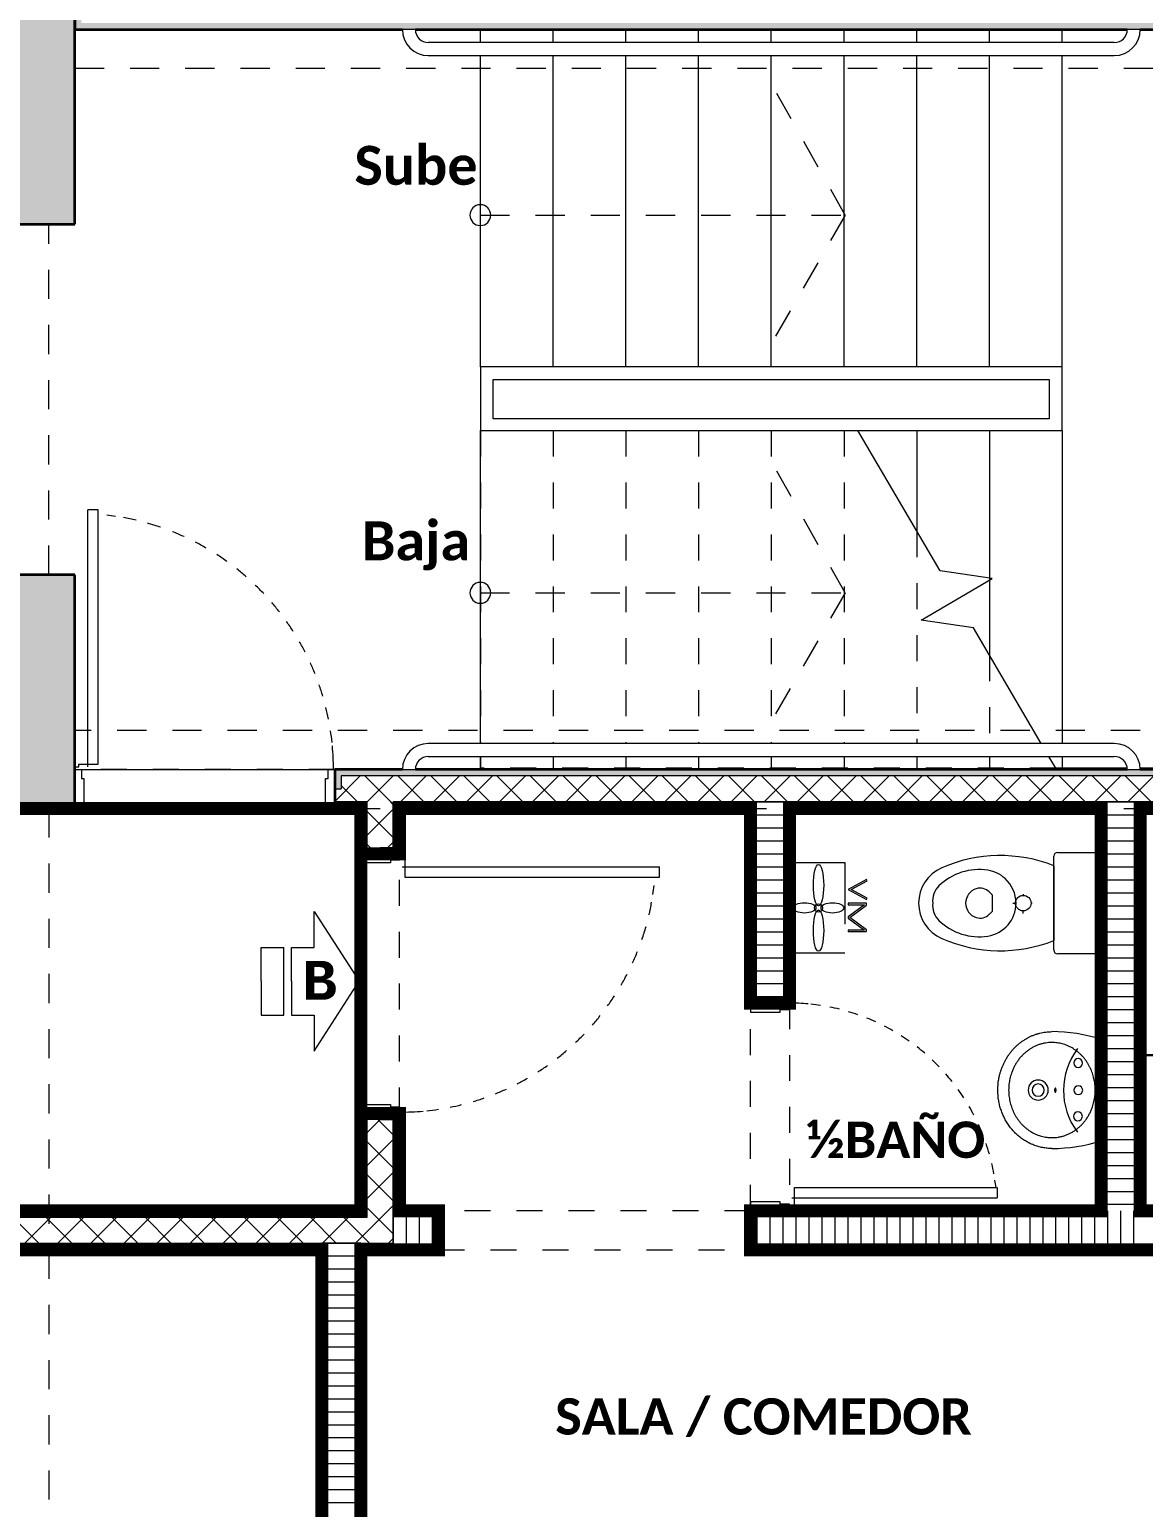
# Model space of a CAD drawing. Header units: metres. Extents: x -144 to 1000, y -717 to 29.
# Drawn here: x 649.78 to 654.07, y -563.11 to -557.41 of the extents above; entities that cross this region are included whole.
import ezdxf

# ---------------------------------------------------------------- set-up
doc = ezdxf.new("R2010")
doc.units = ezdxf.units.M
for name, pattern in [('Basculante', [0.11625, 0.075, -0.04125]), ('basculante modificado', [0.18, 0.1125, -0.0675]), ('Trazo', [0.45, 0.225, -0.225]), ('Trazo_2_', [0.47625, 0.238125, -0.238125])]:
    doc.linetypes.add(name, pattern=pattern)
doc.layers.get('0').update_dxf_attribs({"color": 1})
doc.layers.add('00-MEDICION', color=30, linetype='Continuous')
for name, color, linetype, lineweight in [('A-DETL', 1, 'Continuous', 9), ('A-DETL-GENF', 1, 'Continuous', 9), ('A-DETL-GENF-HDLN', 1, 'Trazo_2_', 9), ('A-DETL-MEDM', 1, 'Continuous', 30), ('A-DETL-THIN', 1, 'Continuous', 9), ('A-DOOR', 1, 'Continuous', 9), ('A-DOOR-FRAM', 1, 'Continuous', 9), ('A-DOOR-HDLN', 1, 'Trazo', 20), ('A-FLOR', 2, 'Continuous', 9), ('A-GENM', 1, 'Continuous', 9), ('A-WALL', 4, 'Continuous', 9), ('G-ANNO-TEXT', 2, 'Continuous', 9), ('P-SANR-FIXT', 1, 'Continuous', 9), ('S-COLS', 7, 'Continuous', 9), ('S-STRS', 1, 'Continuous', 9), ('S-STRS-MBND', 1, 'Basculante', 9)]:
    doc.layers.add(name, color=color, linetype=linetype, lineweight=lineweight)
doc.layers.add('A-WALL-PATT', color=7, linetype='Continuous', lineweight=35, true_color=0x9c9c9c)
doc.styles.add('Calibri_B', font='calibrib.ttf', dxfattribs={"height": 0.165})
doc.styles.add('Calibri_B_1', font='calibrib.ttf', dxfattribs={"height": 0.135})
doc.styles.add('Courier New_B', font='courbd.ttf', dxfattribs={"height": 0.1125})

# ---------------------------------------------------------------- blocks, each defined once
blk = doc.blocks.new('A')
at = {"layer": 'A-WALL-PATT', "true_color": 0x747474}
h = blk.add_hatch(color=8, dxfattribs=at)
h.paths.add_polyline_path([(652.4214, -496.6486), (653.926, -496.6482), (653.926, -496.6236), (648.9258, -496.6236), (648.9258, -496.5236), (648.9011, -496.5237), (648.9011, -496.6486), (652.1972, -496.6486)])
h.paths.add_polyline_path([(654.676, -496.6486), (654.701, -496.6486), (654.701, -496.5236), (654.676, -496.5236), (654.676, -496.6236), (654.026, -496.6236), (654.026, -496.6486), (654.2351, -496.6486)])
at = {"layer": 'A-WALL-PATT', "lineweight": 5, "true_color": 0x747474}
h = blk.add_hatch(color=8, dxfattribs=at)
h.paths.add_polyline_path([(654.676, -499.6235), (654.701, -499.6231), (654.701, -499.4985), (654.026, -499.4985), (654.026, -499.5235), (654.676, -499.5235)])
h.paths.add_polyline_path([(649.9258, -499.5735), (649.9258, -499.5235), (653.926, -499.5235), (653.926, -499.4985), (649.9008, -499.4985), (649.9008, -499.5735)])
at = {"layer": 'A-WALL-PATT', "true_color": 0x747474}
h = blk.add_hatch(color=8, dxfattribs=at)
h.paths.add_polyline_path([(653.351, -499.6485), (654.701, -499.6485), (654.701, -499.6235), (653.001, -499.6235), (653.001, -499.6485), (653.2161, -499.6485)])
h.paths.add_polyline_path([(652.6688, -499.6485), (652.851, -499.6485), (652.851, -499.6235), (651.651, -499.6235), (651.651, -499.6485), (652.5823, -499.6485)])
h.paths.add_polyline_path([(651.1782, -499.6485), (651.501, -499.6485), (651.501, -499.6235), (650.1258, -499.6235), (650.1258, -499.6485), (650.301, -499.6485)])
h.paths.add_polyline_path([(650.0008, -499.6485), (650.0258, -499.6485), (650.0258, -499.6235), (649.9008, -499.6235), (649.9008, -499.6485), (649.9258, -499.6485)])
h = blk.add_hatch(color=8, dxfattribs=at)
h.paths.add_polyline_path([(650.0009, -501.1985), (650.0258, -501.1985), (650.0258, -500.8235), (650.0008, -500.8235), (650.0008, -501.1985)])
h.paths.add_polyline_path([(650.0258, -499.8235), (650.0258, -499.6485), (650.0008, -499.6485), (650.0008, -499.8235)])
at = {"layer": 'A-WALL-PATT', "lineweight": 5, "true_color": 0x747474}
h = blk.add_hatch(color=8, dxfattribs=at)
h.paths.add_polyline_path([(650.1258, -501.1985), (650.1508, -501.1985), (650.1508, -500.8235), (650.0758, -500.8235), (650.0758, -500.8485), (650.1258, -500.8485), (650.1258, -501.186)])
h.paths.add_polyline_path([(650.1508, -499.8235), (650.1508, -499.6485), (650.1258, -499.6485), (650.1258, -499.7985), (650.0758, -499.7985), (650.0758, -499.8235), (650.1258, -499.8235)])
at = {"layer": 'A-WALL-PATT', "true_color": 0x747474}
h = blk.add_hatch(color=8, dxfattribs=at)
h.paths.add_polyline_path([(648.2011, -501.2235), (650.0258, -501.2235), (650.0258, -501.1985), (647.9506, -501.1985), (647.9506, -501.2235), (648.1212, -501.2235)])
h.paths.add_polyline_path([(646.8006, -501.2235), (646.9506, -501.2235), (646.9506, -501.1985), (646.8006, -501.1985)])
at = {"layer": 'A-WALL-PATT', "lineweight": 5, "true_color": 0x747474}
h = blk.add_hatch(color=8, dxfattribs=at)
h.paths.add_polyline_path([(650.0009, -501.3485), (650.1258, -501.3485), (650.1258, -501.3235), (650.0009, -501.3235)])
h.paths.add_polyline_path([(649.1402, -501.3485), (649.8509, -501.3485), (649.8509, -501.3235), (648.2259, -501.3235), (648.2259, -501.3485), (648.901, -501.3485)])
h.paths.add_polyline_path([(647.9756, -501.3485), (648.1259, -501.3485), (648.1259, -501.3235), (647.9756, -501.3235), (647.9756, -501.2735), (647.9506, -501.2735), (647.9506, -501.3485)])
h.paths.add_polyline_path([(646.8006, -501.3485), (646.9506, -501.3485), (646.9506, -501.2735), (646.9256, -501.2735), (646.9256, -501.3235), (646.8006, -501.3235)])
at = {"layer": 'S-COLS', "true_color": 0x5b5b5b}
h = blk.add_hatch(color=251, dxfattribs=at)
h.paths.add_polyline_path([(659.0008, -507.3486), (659.0008, -506.4486), (658.5008, -506.4486), (658.5008, -507.3486), (658.91, -507.3486)])
h.paths.add_polyline_path([(640.762, -507.3486), (641.201, -507.3486), (641.201, -506.4486), (640.701, -506.4486), (640.701, -507.3486), (640.7571, -507.3486)])
h.paths.add_polyline_path([(648.401, -507.3485), (648.901, -507.3485), (648.901, -506.4485), (648.401, -506.4485), (648.401, -507.2508)])
h.paths.add_polyline_path([(648.401, -499.6485), (648.901, -499.6485), (648.901, -498.7485), (648.401, -498.7485), (648.401, -499.4985)])
h.paths.add_polyline_path([(644.6008, -499.6485), (646.601, -499.6485), (646.6006, -499.1486), (644.9008, -499.1486), (644.9008, -496.9986), (646.6011, -496.9986), (646.6006, -496.4986), (644.6008, -496.4986), (644.6008, -499.5013)])
h.paths.add_polyline_path([(641.201, -499.6485), (641.201, -498.9486), (640.701, -498.9486), (640.701, -499.6485), (640.9884, -499.6485)])
h.paths.add_polyline_path([(655.2011, -499.6485), (655.2011, -496.4985), (654.7011, -496.4985), (654.7011, -499.6485), (655.112, -499.6485)])
h.paths.add_polyline_path([(659.0011, -499.6485), (659.0011, -498.9486), (658.6011, -498.9486), (658.6011, -499.6485)])
h.paths.add_polyline_path([(648.4011, -497.3986), (648.9011, -497.3986), (648.9011, -496.4986), (648.4011, -496.4986), (648.4011, -496.5279)])
h.paths.add_polyline_path([(641.2008, -497.1986), (641.2008, -496.4975), (640.7008, -496.4986), (640.7008, -497.1986), (640.9884, -497.1986)])
h.paths.add_polyline_path([(659.0011, -497.1986), (659.0011, -496.4975), (658.6011, -496.4975), (658.6011, -497.1986), (658.8767, -497.1986)])
h.paths.add_polyline_path([(658.501, -488.4986), (659.001, -488.4986), (659.001, -487.5986), (658.501, -487.5986), (658.501, -487.7238)])
h.paths.add_polyline_path([(648.476, -488.4986), (648.901, -488.4986), (648.901, -487.5986), (648.401, -487.5986), (648.401, -488.4986)])
h.paths.add_polyline_path([(641.801, -487.8986), (641.801, -487.3986), (640.901, -487.3986), (640.901, -487.8986), (641.6261, -487.8986)])
at = {"layer": 'A-DETL', "color": 7, "linetype": 'basculante modificado'}
for p, q in [((648.9008, -496.7975), (654.701, -496.7975)), ((651.8658, -497.3632), (651.5682, -496.8334)), ((650.4614, -497.3632), (651.8614, -497.3632)), ((651.8658, -497.3632), (651.567, -497.8834)), ((648.801, -498.7485), (648.801, -497.3986)), ((651.8658, -498.8182), (651.5682, -498.2884)), ((650.4614, -498.8182), (651.8614, -498.8182)), ((651.8658, -498.8182), (651.567, -499.3384)), ((654.701, -499.3485), (648.9008, -499.3485)), ((648.801, -499.6485), (648.801, -506.4485)), ((648.9008, -499.6485), (654.701, -499.6485))]:
    blk.add_line(p, q, dxfattribs=at)
at = {"layer": 'A-DETL-GENF', "linetype": 'Basculante'}
for p, q in [((648.9008, -499.4985), (648.9008, -499.6485)), ((649.9008, -499.4985), (648.9008, -499.4985)), ((649.9008, -499.6485), (649.9008, -499.4985)), ((648.9008, -499.6485), (649.9008, -499.6485)), ((650.1508, -499.8235), (650.0008, -499.8235)), ((650.0008, -499.8235), (650.0008, -500.8235)), ((650.1508, -500.8235), (650.1508, -499.8235)), ((651.501, -501.1985), (651.501, -500.3985)), ((651.501, -500.3985), (651.651, -500.3985)), ((651.651, -500.3985), (651.651, -501.1985)), ((650.0008, -500.8235), (650.1508, -500.8235)), ((651.501, -501.1985), (650.301, -501.1985)), ((651.651, -501.1985), (651.501, -501.1985)), ((650.301, -501.3485), (651.501, -501.3485))]:
    blk.add_line(p, q, dxfattribs=at)
at = {"layer": 'A-DETL-GENF'}
for p, q in [((651.9475, -499.923), (651.8768, -499.9615)), ((651.9502, -499.928), (651.9475, -499.923)), ((651.8768, -499.9615), (651.9475, -500)), ((651.8888, -499.9615), (651.9502, -499.928)), ((651.9502, -499.9949), (651.8888, -499.9615)), ((651.9475, -500.0139), (651.8768, -500.0139)), ((651.8768, -500.0139), (651.8768, -500.0196)), ((651.8768, -500.0196), (651.9397, -500.0196)), ((651.9397, -500.0196), (651.8768, -500.066)), ((651.8832, -500.0684), (651.9475, -500.021)), ((651.9475, -500), (651.9502, -499.9949)), ((651.9475, -500.021), (651.9475, -500.0139)), ((649.8219, -500.1842), (649.8219, -500.0453)), ((649.8219, -500.0453), (649.9955, -500.3144)), ((651.8768, -500.066), (651.8768, -500.0709)), ((651.8768, -500.0709), (651.9397, -500.1173)), ((651.9475, -500.1159), (651.8832, -500.0684)), ((651.9397, -500.1173), (651.8768, -500.1173)), ((651.8768, -500.1173), (651.8768, -500.123)), ((651.8768, -500.123), (651.9475, -500.123)), ((651.9475, -500.123), (651.9475, -500.1159)), ((649.618, -500.3144), (649.618, -500.1842)), ((649.618, -500.1842), (649.7048, -500.1842)), ((649.7048, -500.4446), (649.7048, -500.1842)), ((649.7351, -500.3144), (649.7351, -500.1842)), ((649.7351, -500.1842), (649.8219, -500.1842)), ((649.618, -500.3144), (649.618, -500.4446)), ((649.7351, -500.3144), (649.7351, -500.4446)), ((649.8219, -500.5835), (649.9955, -500.3144)), ((649.618, -500.4446), (649.7048, -500.4446)), ((649.7351, -500.4446), (649.8219, -500.4446)), ((649.8219, -500.4446), (649.8219, -500.5835))]:
    blk.add_line(p, q, dxfattribs=at)
blk.add_circle((651.7631, -500.0317), 0.0159, dxfattribs=at)
for centre, major_axis, ratio in [((651.7631, -499.9443), (0, -0.0795), 0.25), ((651.7094, -500.0317), (0.0438, 0), 0.454545), ((651.7631, -500.1191), (0, 0.0795), 0.25), ((651.8168, -500.0317), (0.0438, 0), 0.454545)]:
    blk.add_ellipse(centre, major_axis=major_axis, ratio=ratio, dxfattribs=at)
at = {"layer": 'A-DETL-GENF-HDLN'}
for p, q in [((651.6615, -499.8565), (651.8643, -499.8565)), ((651.6615, -500.2065), (651.6615, -499.8565)), ((651.8643, -499.8565), (651.8643, -500.2065)), ((651.8643, -500.2065), (651.6615, -500.2065))]:
    blk.add_line(p, q, dxfattribs=at)
at = {"layer": 'A-DETL-MEDM'}
for p, q in [((650.301, -501.1985), (650.301, -501.3485)), ((651.501, -501.3485), (651.501, -501.1985))]:
    blk.add_line(p, q, dxfattribs=at)
at = {"layer": 'A-DETL-THIN'}
for p, q in [((650.2112, -496.6486), (650.1612, -496.6486)), ((653.0016, -496.6486), (652.9516, -496.6486)), ((652.9016, -496.6986), (650.2612, -496.6986)), ((650.2612, -496.7486), (652.9016, -496.7486)), ((652.7014, -497.9482), (650.4614, -497.9482)), ((650.4614, -497.9482), (650.4614, -498.1932)), ((652.7014, -498.1932), (652.7014, -497.9482)), ((650.5114, -498.1482), (650.5114, -497.9969)), ((650.5114, -497.9969), (652.6514, -497.9969)), ((652.6514, -497.9969), (652.6514, -498.1482)), ((652.6514, -498.1482), (650.5114, -498.1482)), ((650.4614, -498.1932), (652.7014, -498.1932)), ((652.9016, -499.3985), (650.2612, -499.3985)), ((650.2612, -499.4485), (652.9016, -499.4485)), ((650.1612, -499.4985), (650.2112, -499.4985)), ((652.9516, -499.4985), (653.0016, -499.4985))]:
    blk.add_line(p, q, dxfattribs=at)
for centre, radius, start, end in [((650.2612, -496.6486), 0.1, 180, 270), ((650.2612, -496.6486), 0.05, 180, 270), ((652.9016, -496.6486), 0.1, 270, 0), ((652.9016, -496.6486), 0.05, 270, 360), ((650.4614, -497.3632), 0.04, 90, 270), ((650.4614, -497.3632), 0.04, 270, 90), ((650.4614, -498.8182), 0.04, 90, 270), ((650.4614, -498.8182), 0.04, 270, 90), ((650.2612, -499.4985), 0.1, 90, 180), ((652.9016, -499.4985), 0.1, 0, 90), ((650.2612, -499.4985), 0.05, 90, 180), ((652.9016, -499.4985), 0.05, 0, 90)]:
    blk.add_arc(centre, radius, start, end, dxfattribs=at)
at = {"layer": 'A-DOOR', "lineweight": 15}
for p, q in [((648.9908, -498.4985), (648.9508, -498.4985)), ((648.9508, -499.4885), (648.9508, -498.4985)), ((648.9908, -499.4785), (648.9908, -498.4985)), ((648.9008, -499.4885), (648.9158, -499.4885)), ((648.9158, -499.4785), (648.9908, -499.4785)), ((648.9158, -499.4885), (648.9158, -499.4785)), ((650.1608, -499.8235), (650.1608, -499.8385)), ((650.1608, -499.8385), (650.1708, -499.8385)), ((650.1708, -499.8385), (650.1708, -499.9135)), ((650.1608, -499.8735), (651.1508, -499.8735)), ((650.1708, -499.9135), (651.1508, -499.9135)), ((651.1508, -499.9135), (651.1508, -499.8735)), ((651.671, -501.1085), (652.451, -501.1085)), ((651.671, -501.1835), (651.671, -501.1085)), ((652.451, -501.1085), (652.451, -501.1485)), ((651.661, -501.1485), (652.451, -501.1485)), ((651.661, -501.1835), (651.671, -501.1835)), ((651.661, -501.1985), (651.661, -501.1835))]:
    blk.add_line(p, q, dxfattribs=at)
at = {"layer": 'A-DOOR'}
for p, q in [((648.9008, -499.4985), (648.9008, -499.6485)), ((650.1508, -499.8235), (650.0008, -499.8235)), ((651.651, -501.1985), (651.501, -501.1985))]:
    blk.add_line(p, q, dxfattribs=at)
for centre, radius, start, end in [((648.9126, -499.4962), 0.9833, 81.55, 83.5406), ((648.9126, -499.4962), 0.9833, 76.8489, 79.7418), ((648.9126, -499.4962), 0.9833, 76.8489, 79.7418), ((648.9126, -499.4962), 0.9833, 71.1143, 74.1684), ((648.9126, -499.4962), 0.9833, 65.4451, 68.2717), ((648.9126, -499.4962), 0.9833, 59.8378, 62.634), ((648.9126, -499.4962), 0.9833, 54.2878, 57.0559), ((648.9126, -499.4962), 0.9833, 48.7903, 51.5328), ((648.9126, -499.4962), 0.9833, 43.3395, 46.0594), ((648.9126, -499.4962), 0.9833, 37.9295, 40.6298), ((648.9126, -499.4962), 0.9833, 32.5538, 35.2378), ((648.9126, -499.4962), 0.9833, 27.2056, 29.8767), ((648.9126, -499.4962), 0.9833, 21.8777, 24.5395), ((648.9126, -499.4962), 0.9833, 16.5629, 19.2191), ((648.9126, -499.4962), 0.9833, 11.2538, 13.9081), ((648.9126, -499.4962), 0.9833, 5.9429, 8.5991), ((648.9126, -499.4962), 0.9833, 0, 5.1398), ((650.1531, -499.8352), 0.9833, 351.55, 353.5406), ((650.1531, -499.8352), 0.9833, 346.8489, 349.7418), ((650.1531, -499.8352), 0.9833, 346.8489, 349.7418), ((650.1531, -499.8352), 0.9833, 341.1143, 344.1684), ((650.1531, -499.8352), 0.9833, 335.4451, 338.2717), ((650.1531, -499.8352), 0.9833, 329.8378, 332.634), ((650.1531, -499.8352), 0.9833, 324.2878, 327.0559), ((651.651, -501.1985), 0.8, 84.8602, 90), ((651.651, -501.1985), 0.8, 81.4009, 84.0571), ((651.651, -501.1985), 0.8, 76.0919, 78.7462), ((651.651, -501.1985), 0.8, 70.7809, 73.4371), ((650.1531, -499.8352), 0.9833, 318.7903, 321.5328), ((651.651, -501.1985), 0.8, 65.4605, 68.1223), ((651.651, -501.1985), 0.8, 60.1233, 62.7944), ((650.1531, -499.8352), 0.9833, 313.3395, 316.0594), ((651.651, -501.1985), 0.8, 54.7622, 57.4462), ((650.1531, -499.8352), 0.9833, 307.9295, 310.6298), ((651.651, -501.1985), 0.8, 49.3702, 52.0705), ((650.1531, -499.8352), 0.9833, 302.5538, 305.2378), ((651.651, -501.1985), 0.8, 43.9406, 46.6605), ((650.1531, -499.8352), 0.9833, 297.2056, 299.8767), ((651.651, -501.1985), 0.8, 38.4672, 41.2097), ((650.1531, -499.8352), 0.9833, 286.5629, 289.2191), ((650.1531, -499.8352), 0.9833, 291.8777, 294.5395), ((651.651, -501.1985), 0.8, 32.9441, 35.7122), ((650.1531, -499.8352), 0.9833, 270, 275.1398), ((650.1531, -499.8352), 0.9833, 275.9429, 278.5991), ((650.1531, -499.8352), 0.9833, 281.2538, 283.9081), ((651.651, -501.1985), 0.8, 27.366, 30.1622), ((651.651, -501.1985), 0.8, 21.7283, 24.5549), ((651.651, -501.1985), 0.8, 15.8316, 18.8857), ((651.651, -501.1985), 0.8, 10.2582, 13.1511), ((651.651, -501.1985), 0.8, 10.2582, 13.1511), ((651.651, -501.1985), 0.8, 6.4594, 8.45)]:
    blk.add_arc(centre, radius, start, end, dxfattribs=at)
at = {"layer": 'A-DOOR-FRAM'}
for p, q in [((648.901, -499.4985), (648.9258, -499.4985)), ((648.9258, -499.4985), (648.9258, -499.5335)), ((649.8758, -499.4985), (649.9008, -499.4985)), ((649.8758, -499.5335), (649.8758, -499.4985)), ((648.9258, -499.5335), (648.9358, -499.5335)), ((648.9358, -499.5335), (648.9358, -499.6485)), ((649.8658, -499.5335), (649.8758, -499.5335)), ((649.8658, -499.6485), (649.8658, -499.5335)), ((648.9358, -499.6485), (648.901, -499.6485)), ((649.9008, -499.6485), (649.8658, -499.6485)), ((650.0008, -499.8585), (650.0008, -499.8235)), ((650.1158, -499.8585), (650.0008, -499.8585)), ((650.1158, -499.8485), (650.1158, -499.8585)), ((650.1508, -499.8485), (650.1158, -499.8485)), ((650.1508, -499.8235), (650.1508, -499.8485)), ((651.501, -500.3985), (651.501, -500.4335)), ((651.501, -500.4335), (651.616, -500.4335)), ((651.616, -500.4335), (651.616, -500.4235)), ((651.616, -500.4235), (651.651, -500.4235)), ((651.651, -500.4235), (651.651, -500.3985)), ((650.0008, -500.7885), (650.1158, -500.7885)), ((650.0008, -500.8235), (650.0008, -500.7885)), ((650.1158, -500.7885), (650.1158, -500.7985)), ((650.1158, -500.7985), (650.1508, -500.7985)), ((650.1508, -500.7985), (650.1508, -500.8235)), ((651.501, -501.1635), (651.501, -501.1985)), ((651.616, -501.1635), (651.501, -501.1635)), ((651.616, -501.1735), (651.616, -501.1635)), ((651.651, -501.1735), (651.616, -501.1735)), ((651.651, -501.1985), (651.651, -501.1735))]:
    blk.add_line(p, q, dxfattribs=at)
at = {"layer": 'A-DOOR-HDLN'}
for p, q in [((649.9008, -499.6485), (649.9008, -499.4985)), ((651.501, -500.3985), (651.651, -500.3985)), ((650.0008, -500.8235), (650.1508, -500.8235))]:
    blk.add_line(p, q, dxfattribs=at)
at = {"layer": 'A-FLOR'}
for p, q in [((650.4614, -499.3985), (650.4614, -498.1932)), ((650.4614, -499.4985), (650.4614, -499.4485)), ((648.9258, -499.4985), (649.8758, -499.4985))]:
    blk.add_line(p, q, dxfattribs=at)
at = {"layer": 'A-GENM', "lineweight": 25}
for p, q in [((653.601, -499.6485), (653.001, -499.6485)), ((653.001, -499.6485), (653.001, -500.5985)), ((653.001, -500.5985), (653.601, -500.5985)), ((653.001, -500.5985), (653.001, -501.1985)), ((655.051, -500.5985), (653.001, -500.5985)), ((653.001, -501.1985), (655.051, -501.1985))]:
    blk.add_line(p, q, dxfattribs=at)
at = {"layer": 'A-WALL', "lineweight": 35}
for p, q in [((648.9008, -496.4986), (648.9008, -496.6486)), ((648.9008, -496.6486), (650.1612, -496.6486)), ((650.2112, -496.6486), (652.9516, -496.6486)), ((653.0016, -496.6486), (653.901, -496.6486)), ((650.1612, -499.4985), (649.9008, -499.4985)), ((649.9008, -499.4985), (649.9008, -499.6485)), ((652.9516, -499.4985), (650.2112, -499.4985)), ((653.901, -499.4985), (653.0016, -499.4985)), ((649.9008, -499.6485), (650.0008, -499.6485)), ((650.0008, -499.6485), (650.0008, -499.8235)), ((650.1508, -499.8235), (650.1508, -499.6485)), ((650.1508, -499.6485), (651.501, -499.6485)), ((651.501, -499.6485), (651.501, -500.3985)), ((651.651, -499.6485), (652.851, -499.6485)), ((651.651, -500.3985), (651.651, -499.6485)), ((652.851, -499.6485), (652.851, -501.1985)), ((653.001, -501.1985), (653.001, -499.6485)), ((653.001, -499.6485), (654.701, -499.6485)), ((650.0008, -499.8235), (650.1508, -499.8235)), ((651.501, -500.3985), (651.651, -500.3985)), ((650.0008, -500.8235), (650.0008, -501.1985)), ((650.1508, -500.8235), (650.0008, -500.8235)), ((650.1508, -501.1985), (650.1508, -500.8235)), ((650.0008, -501.1985), (647.9506, -501.1985)), ((650.301, -501.1985), (650.1508, -501.1985)), ((652.851, -501.1985), (651.501, -501.1985)), ((655.051, -501.1985), (653.001, -501.1985)), ((648.2509, -501.3485), (649.8509, -501.3485)), ((649.8509, -501.3485), (649.8509, -503.5986)), ((650.0009, -505.3485), (650.0009, -501.3485)), ((650.0009, -501.3485), (650.301, -501.3485)), ((651.501, -501.3485), (653.201, -501.3485))]:
    blk.add_line(p, q, dxfattribs=at)
at = {"layer": 'A-WALL'}
for p, q in [((649.9258, -499.5235), (649.9258, -499.5735)), ((653.926, -499.5235), (649.9258, -499.5235)), ((649.9008, -499.5735), (649.9258, -499.5735)), ((650.0258, -499.6235), (649.9008, -499.6235)), ((650.0258, -499.8235), (650.0258, -499.6235)), ((650.1258, -499.7985), (650.1258, -499.6235)), ((654.676, -499.6235), (650.1258, -499.6235)), ((651.501, -499.6235), (651.501, -499.6485)), ((651.651, -499.6235), (651.651, -499.6485)), ((652.851, -499.6235), (652.851, -499.6485)), ((653.001, -499.6235), (653.001, -499.6485)), ((650.0758, -499.7985), (650.0758, -499.8235)), ((650.0758, -499.7985), (650.1258, -499.7985)), ((650.0258, -501.2235), (650.0258, -500.8235)), ((650.0758, -500.8235), (650.0758, -500.8485)), ((650.1258, -500.8485), (650.0758, -500.8485)), ((650.1258, -501.3485), (650.1258, -500.8485)), ((647.9506, -501.2235), (650.0258, -501.2235)), ((650.1508, -501.1985), (650.1258, -501.1985)), ((648.2259, -501.3235), (650.1258, -501.3235)), ((649.8509, -501.3235), (649.8509, -501.3485)), ((650.0009, -501.3235), (650.0009, -501.3485))]:
    blk.add_line(p, q, dxfattribs=at)
at = {"layer": 'A-WALL-PATT', "color": 1, "lineweight": 5, "true_color": 0xff0000}
for p, q in [((649.9008, -499.6216), (649.999, -499.5235)), ((650.1163, -499.6235), (650.0163, -499.5235)), ((650.0262, -499.6235), (650.1262, -499.5235)), ((650.2436, -499.6235), (650.1436, -499.5235)), ((650.1535, -499.6235), (650.2535, -499.5235)), ((650.3708, -499.6235), (650.2708, -499.5235)), ((650.2808, -499.6235), (650.3808, -499.5235)), ((650.4981, -499.6235), (650.3981, -499.5235)), ((650.4081, -499.6235), (650.5081, -499.5235)), ((650.6254, -499.6235), (650.5254, -499.5235)), ((650.5354, -499.6235), (650.6354, -499.5235)), ((650.7527, -499.6235), (650.6527, -499.5235)), ((650.6626, -499.6235), (650.7626, -499.5235)), ((650.88, -499.6235), (650.78, -499.5235)), ((650.7899, -499.6235), (650.8899, -499.5235)), ((651.0072, -499.6235), (650.9072, -499.5235)), ((650.9172, -499.6235), (651.0172, -499.5235)), ((651.1345, -499.6235), (651.0345, -499.5235)), ((651.0445, -499.6235), (651.1445, -499.5235)), ((651.2618, -499.6235), (651.1618, -499.5235)), ((651.1718, -499.6235), (651.2718, -499.5235)), ((651.3891, -499.6235), (651.2891, -499.5235)), ((651.299, -499.6235), (651.399, -499.5235)), ((651.5164, -499.6235), (651.4164, -499.5235)), ((651.4263, -499.6235), (651.5263, -499.5235)), ((651.6436, -499.6235), (651.5436, -499.5235)), ((651.5536, -499.6235), (651.6536, -499.5235)), ((651.7709, -499.6235), (651.6709, -499.5235)), ((651.6809, -499.6235), (651.7809, -499.5235)), ((651.8982, -499.6235), (651.7982, -499.5235)), ((651.8082, -499.6235), (651.9082, -499.5235)), ((652.0255, -499.6235), (651.9255, -499.5235)), ((651.9354, -499.6235), (652.0354, -499.5235)), ((652.1528, -499.6235), (652.0528, -499.5235)), ((652.0627, -499.6235), (652.1627, -499.5235)), ((652.28, -499.6235), (652.18, -499.5235)), ((652.19, -499.6235), (652.29, -499.5235)), ((652.4073, -499.6235), (652.3073, -499.5235)), ((652.3173, -499.6235), (652.4173, -499.5235)), ((652.5346, -499.6235), (652.4346, -499.5235)), ((652.4446, -499.6235), (652.5446, -499.5235)), ((652.6619, -499.6235), (652.5619, -499.5235)), ((652.5718, -499.6235), (652.6718, -499.5235)), ((652.7892, -499.6235), (652.6892, -499.5235)), ((652.6991, -499.6235), (652.7991, -499.5235)), ((652.9164, -499.6235), (652.8164, -499.5235)), ((652.8264, -499.6235), (652.9264, -499.5235)), ((653.0437, -499.6235), (652.9437, -499.5235)), ((652.9537, -499.6235), (653.0537, -499.5235)), ((649.989, -499.6235), (649.9258, -499.5603)), ((650.0258, -499.6239), (650.0262, -499.6235)), ((650.1258, -499.633), (650.1163, -499.6235)), ((650.0258, -499.7512), (650.1258, -499.6512)), ((650.1258, -499.7603), (650.0258, -499.6603)), ((650.0617, -499.8235), (650.0258, -499.7876)), ((650.1058, -499.7985), (650.1258, -499.7785)), ((650.1258, -500.9058), (650.0435, -500.8235)), ((650.0258, -500.8967), (650.0758, -500.8467)), ((650.0258, -501.024), (650.1258, -500.924)), ((650.1258, -501.0331), (650.0258, -500.9331)), ((650.0258, -501.1513), (650.1258, -501.0513)), ((650.1258, -501.1604), (650.0258, -501.0604)), ((650.0809, -501.2235), (650.1258, -501.1785)), ((648.7616, -501.3235), (648.6616, -501.2235)), ((648.7081, -501.3235), (648.8081, -501.2235)), ((648.8889, -501.3235), (648.7889, -501.2235)), ((648.8354, -501.3235), (648.9354, -501.2235)), ((649.0161, -501.3235), (648.9161, -501.2235)), ((648.9626, -501.3235), (649.0626, -501.2235)), ((649.1434, -501.3235), (649.0434, -501.2235)), ((649.0899, -501.3235), (649.1899, -501.2235)), ((649.2707, -501.3235), (649.1707, -501.2235)), ((649.2172, -501.3235), (649.3172, -501.2235)), ((649.398, -501.3235), (649.298, -501.2235)), ((649.3445, -501.3235), (649.4445, -501.2235)), ((649.5253, -501.3235), (649.4253, -501.2235)), ((649.4718, -501.3235), (649.5718, -501.2235)), ((649.6525, -501.3235), (649.5525, -501.2235)), ((649.599, -501.3235), (649.699, -501.2235)), ((649.7798, -501.3235), (649.6798, -501.2235)), ((649.7263, -501.3235), (649.8263, -501.2235)), ((649.9071, -501.3235), (649.8071, -501.2235)), ((649.8536, -501.3235), (649.9536, -501.2235)), ((650.0344, -501.3235), (649.9344, -501.2235)), ((649.9809, -501.3235), (650.0809, -501.2235)), ((650.0617, -501.2235), (650.0258, -501.1876)), ((650.1258, -501.2876), (650.0617, -501.2235)), ((650.1082, -501.3235), (650.1258, -501.3058))]:
    blk.add_line(p, q, dxfattribs=at)
at = {"layer": 'A-WALL-PATT', "color": 8, "lineweight": 5, "true_color": 0x727272}
for p, q in [((651.501, -499.6236), (651.651, -499.6236)), ((652.851, -499.6236), (653.001, -499.6236)), ((651.501, -499.6736), (651.651, -499.6736)), ((652.851, -499.6736), (653.001, -499.6736)), ((651.501, -499.7236), (651.651, -499.7236)), ((652.851, -499.7236), (653.001, -499.7236)), ((651.501, -499.7736), (651.651, -499.7736)), ((652.851, -499.7736), (653.001, -499.7736)), ((651.501, -499.8236), (651.651, -499.8236)), ((652.851, -499.8236), (653.001, -499.8236)), ((651.501, -499.8736), (651.651, -499.8736)), ((651.501, -499.9236), (651.651, -499.9236)), ((652.851, -499.8736), (653.001, -499.8736)), ((652.851, -499.9236), (653.001, -499.9236)), ((651.501, -499.9736), (651.651, -499.9736)), ((652.851, -499.9736), (653.001, -499.9736)), ((651.501, -500.0236), (651.651, -500.0236)), ((652.851, -500.0236), (653.001, -500.0236)), ((651.501, -500.0736), (651.651, -500.0736)), ((652.851, -500.0736), (653.001, -500.0736)), ((651.501, -500.1236), (651.651, -500.1236)), ((652.851, -500.1236), (653.001, -500.1236)), ((651.501, -500.1736), (651.651, -500.1736)), ((652.851, -500.1736), (653.001, -500.1736)), ((651.501, -500.2236), (651.651, -500.2236)), ((652.851, -500.2236), (653.001, -500.2236)), ((651.501, -500.2736), (651.651, -500.2736)), ((651.501, -500.3236), (651.651, -500.3236)), ((652.851, -500.2736), (653.001, -500.2736)), ((652.851, -500.3236), (653.001, -500.3236)), ((651.501, -500.3736), (651.651, -500.3736)), ((652.851, -500.3736), (653.001, -500.3736)), ((652.851, -500.4236), (653.001, -500.4236)), ((652.851, -500.4736), (653.001, -500.4736)), ((652.851, -500.5236), (653.001, -500.5236)), ((652.851, -500.5736), (653.001, -500.5736)), ((652.851, -500.6236), (653.001, -500.6236)), ((652.851, -500.6736), (653.001, -500.6736)), ((652.851, -500.7236), (653.001, -500.7236)), ((652.851, -500.7736), (653.001, -500.7736)), ((652.851, -500.8236), (653.001, -500.8236)), ((652.851, -500.8736), (653.001, -500.8736)), ((652.851, -500.9236), (653.001, -500.9236)), ((652.851, -500.9736), (653.001, -500.9736)), ((652.851, -501.0236), (653.001, -501.0236)), ((652.851, -501.0736), (653.001, -501.0736)), ((652.851, -501.1236), (653.001, -501.1236)), ((652.851, -501.1736), (653.001, -501.1736)), ((650.1259, -501.1985), (650.1259, -501.3485)), ((650.1759, -501.1985), (650.1759, -501.3485)), ((650.2259, -501.1985), (650.2259, -501.3485)), ((650.2759, -501.1985), (650.2759, -501.3485)), ((651.5259, -501.1985), (651.5259, -501.3485)), ((651.5759, -501.1985), (651.5759, -501.3485)), ((651.6259, -501.1985), (651.6259, -501.3485)), ((651.6759, -501.1985), (651.6759, -501.3485)), ((651.7259, -501.1985), (651.7259, -501.3485)), ((651.7759, -501.1985), (651.7759, -501.3485)), ((651.8259, -501.1985), (651.8259, -501.3485)), ((651.8759, -501.1985), (651.8759, -501.3485)), ((651.9259, -501.1985), (651.9259, -501.3485)), ((651.9759, -501.1985), (651.9759, -501.3485)), ((652.0259, -501.1985), (652.0259, -501.3485)), ((652.0759, -501.1985), (652.0759, -501.3485)), ((652.1259, -501.1985), (652.1259, -501.3485)), ((652.1759, -501.1985), (652.1759, -501.3485)), ((652.2259, -501.1985), (652.2259, -501.3485)), ((652.2759, -501.1985), (652.2759, -501.3485)), ((652.3259, -501.1985), (652.3259, -501.3485)), ((652.3759, -501.1985), (652.3759, -501.3485)), ((652.4259, -501.1985), (652.4259, -501.3485)), ((652.4759, -501.1985), (652.4759, -501.3485)), ((652.5259, -501.1985), (652.5259, -501.3485)), ((652.5759, -501.1985), (652.5759, -501.3485)), ((652.6259, -501.1985), (652.6259, -501.3485)), ((652.6759, -501.1985), (652.6759, -501.3485)), ((652.7259, -501.1985), (652.7259, -501.3485)), ((652.7759, -501.1985), (652.7759, -501.3485)), ((652.8259, -501.1985), (652.8259, -501.3485)), ((652.8759, -501.1985), (652.8759, -501.3485)), ((652.9259, -501.1985), (652.9259, -501.3485)), ((652.9759, -501.1985), (652.9759, -501.3485)), ((650.0009, -501.3236), (649.8509, -501.3236)), ((650.0009, -501.3736), (649.8509, -501.3736)), ((650.0009, -501.4236), (649.8509, -501.4236)), ((650.0009, -501.4736), (649.8509, -501.4736)), ((650.0009, -501.5236), (649.8509, -501.5236)), ((650.0009, -501.5736), (649.8509, -501.5736)), ((650.0009, -501.6236), (649.8509, -501.6236)), ((650.0009, -501.6736), (649.8509, -501.6736)), ((650.0009, -501.7236), (649.8509, -501.7236)), ((650.0009, -501.7736), (649.8509, -501.7736)), ((650.0009, -501.8236), (649.8509, -501.8236)), ((650.0009, -501.8736), (649.8509, -501.8736)), ((650.0009, -501.9236), (649.8509, -501.9236)), ((650.0009, -501.9736), (649.8509, -501.9736)), ((650.0009, -502.0236), (649.8509, -502.0236)), ((650.0009, -502.0736), (649.8509, -502.0736)), ((650.0009, -502.1236), (649.8509, -502.1236)), ((650.0009, -502.1736), (649.8509, -502.1736)), ((650.0009, -502.2236), (649.8509, -502.2236)), ((650.0009, -502.2736), (649.8509, -502.2736)), ((650.0009, -502.3236), (649.8509, -502.3236))]:
    blk.add_line(p, q, dxfattribs=at)
at = {"layer": 'P-SANR-FIXT'}
for p, q in [((652.6688, -500.0135), (652.6688, -499.833)), ((652.6688, -499.8695), (652.6688, -500.1575)), ((652.6838, -499.818), (652.836, -499.818)), ((652.4328, -499.9827), (652.4205, -499.9704)), ((652.4328, -500.0443), (652.4328, -499.9827)), ((652.551, -499.9785), (652.551, -499.9835)), ((652.511, -500.0135), (652.521, -500.0135)), ((652.586, -500.0135), (652.581, -500.0135)), ((652.6688, -500.1939), (652.6688, -500.0135)), ((652.4205, -500.0566), (652.4328, -500.0443)), ((652.551, -500.0535), (652.551, -500.0435)), ((652.836, -500.2089), (652.6838, -500.2089))]:
    blk.add_line(p, q, dxfattribs=at)
blk.add_circle((652.551, -500.0135), 0.03, dxfattribs=at)
for centre, radius, start, end in [((652.4629, -500.3885), 0.5584, 68.3591, 113.7969), ((652.6838, -499.833), 0.015, 90, 180), ((652.836, -499.833), 0.015, 0, 90), ((652.2981, -500.0149), 0.15, 113.7969, 179.4689), ((652.3807, -500.104), 0.2199, 80.9061, 134.3974), ((652.3951, -500.0135), 0.1282, 47.5547, 80.9061), ((652.3951, -500.0135), 0.1282, 359.9985, 47.5547), ((652.2839, -500.0052), 0.0816, 134.3974, 185.8355), ((652.3875, -500.0135), 0.0581, 107.1829, 252.8135), ((652.3851, -500.0057), 0.05, 45, 107.1829), ((652.2981, -500.0121), 0.15, 180.5311, 246.2031), ((652.2839, -500.0218), 0.0816, 174.1645, 225.6026), ((652.3951, -500.0135), 0.1282, 279.0939, 0.0015), ((652.3807, -499.923), 0.2199, 225.6026, 279.0939), ((652.3851, -500.0212), 0.05, 252.8135, 315), ((652.4629, -499.6384), 0.5584, 246.2031, 291.6409), ((652.6838, -500.1939), 0.015, 180, 270), ((652.836, -500.1939), 0.015, 270, 0), ((652.6614, -501.1227), 0.6142, 72.0171, 89.9829), ((652.9726, -500.735), 0.2666, 142.677, 216.9121), ((652.7626, -500.6292), 0.017, 90, 270), ((652.7626, -500.6292), 0.017, 270, 90), ((652.6087, -500.7335), 0.0386, 90, 270), ((652.6087, -500.7335), 0.0235, 90, 270), ((652.6087, -500.7335), 0.0386, 270, 90), ((652.6087, -500.7335), 0.0235, 270, 90), ((652.7631, -500.7343), 0.0168, 0, 180), ((652.7631, -500.7343), 0.0168, 180, 0), ((652.7616, -500.8348), 0.017, 90, 270), ((652.7616, -500.8348), 0.017, 270, 90), ((652.6614, -500.3443), 0.6142, 270.0171, 287.9829)]:
    blk.add_arc(centre, radius, start, end, dxfattribs=at)
for major_axis in [(0, -0.00908), (0, 0.00908)]:
    blk.add_ellipse((652.6749, -500.734), major_axis=major_axis, ratio=0.332108, start_param=3.141593, end_param=6.283185, dxfattribs=at)
for points, knots in [([(652.6616, -500.9585), (652.6555, -500.9585), (652.6435, -500.9579), (652.6259, -500.9554), (652.6086, -500.9514), (652.5915, -500.9457), (652.575, -500.9384), (652.5593, -500.9298), (652.5442, -500.9197), (652.53, -500.9084), (652.5169, -500.8958), (652.5048, -500.882), (652.4939, -500.8675), (652.4841, -500.8518), (652.4756, -500.8354), (652.4684, -500.8185), (652.4635, -500.8037), (652.4603, -500.7918), (652.458, -500.7818), (652.456, -500.7706), (652.4544, -500.7583), (652.4535, -500.7458), (652.4532, -500.7335), (652.4535, -500.7211), (652.4544, -500.7087), (652.456, -500.6963), (652.4582, -500.6842), (652.461, -500.6722), (652.4645, -500.6603), (652.4686, -500.6486), (652.4732, -500.6372), (652.4784, -500.6261), (652.4842, -500.6152), (652.4906, -500.6047), (652.4975, -500.5947), (652.5049, -500.585), (652.5129, -500.5757), (652.5213, -500.5669), (652.5301, -500.5587), (652.5394, -500.5511), (652.5492, -500.5439), (652.5593, -500.5373), (652.5697, -500.5314), (652.5805, -500.5261), (652.5916, -500.5215), (652.6029, -500.5175), (652.6144, -500.5142), (652.6259, -500.5117), (652.6415, -500.5093), (652.6535, -500.5085), (652.6616, -500.5085)], [-1, -1, -1, -1, -0.973214, -0.946429, -0.919643, -0.892857, -0.866071, -0.839286, -0.8125, -0.785714, -0.758929, -0.732143, -0.705357, -0.678571, -0.651786, -0.625, -0.598214, -0.584821, -0.571429, -0.553571, -0.535714, -0.517857, -0.5, -0.482143, -0.464286, -0.446429, -0.428571, -0.410714, -0.392857, -0.375, -0.357143, -0.339286, -0.321429, -0.303571, -0.285714, -0.267857, -0.25, -0.232143, -0.214286, -0.196429, -0.178571, -0.160714, -0.142857, -0.125, -0.107143, -0.089286, -0.071429, -0.053571, -0.035714, 0, 0, 0, 0]), ([(652.6616, -500.5502), (652.6531, -500.5502), (652.6405, -500.5512), (652.6241, -500.5547), (652.612, -500.5583), (652.6001, -500.5629), (652.5885, -500.5685), (652.5775, -500.575), (652.5669, -500.5825), (652.5567, -500.5908), (652.5473, -500.5998), (652.5384, -500.6097), (652.5303, -500.6204), (652.5229, -500.6315), (652.5163, -500.6433), (652.5105, -500.6557), (652.5059, -500.6676), (652.5024, -500.6789), (652.4997, -500.6896), (652.4976, -500.7005), (652.4961, -500.7114), (652.4952, -500.7224), (652.4949, -500.7335), (652.4952, -500.7446), (652.4961, -500.7556), (652.4976, -500.7665), (652.4997, -500.7774), (652.5024, -500.7881), (652.5057, -500.7985), (652.5095, -500.8087), (652.514, -500.8187), (652.5189, -500.8284), (652.5244, -500.8377), (652.5303, -500.8466), (652.5368, -500.8551), (652.5437, -500.8632), (652.551, -500.8708), (652.5587, -500.8778), (652.5669, -500.8844), (652.5754, -500.8905), (652.5841, -500.8959), (652.5931, -500.9007), (652.6025, -500.905), (652.612, -500.9086), (652.6217, -500.9116), (652.6315, -500.9139), (652.6447, -500.9161), (652.6548, -500.9168), (652.6616, -500.9168)], [-1, -1, -1, -1, -0.951923, -0.927885, -0.903846, -0.879808, -0.855769, -0.831731, -0.807692, -0.783654, -0.759615, -0.735577, -0.711538, -0.6875, -0.663462, -0.639423, -0.615385, -0.596154, -0.576923, -0.557692, -0.538462, -0.519231, -0.5, -0.480769, -0.461538, -0.442308, -0.423077, -0.403846, -0.384615, -0.365385, -0.346154, -0.326923, -0.307692, -0.288462, -0.269231, -0.25, -0.230769, -0.211538, -0.192308, -0.173077, -0.153846, -0.134615, -0.115385, -0.096154, -0.076923, -0.057692, -0.038462, 0, 0, 0, 0]), ([(652.6616, -500.9168), (652.6702, -500.9168), (652.6828, -500.9157), (652.6991, -500.9123), (652.7112, -500.9087), (652.7231, -500.904), (652.7347, -500.8984), (652.7457, -500.892), (652.7564, -500.8845), (652.7665, -500.8762), (652.7759, -500.8672), (652.7848, -500.8572), (652.793, -500.8466), (652.8003, -500.8355), (652.8069, -500.8237), (652.8127, -500.8113), (652.8173, -500.7994), (652.8208, -500.7881), (652.8235, -500.7774), (652.8257, -500.7665), (652.8272, -500.7556), (652.8281, -500.7446), (652.8284, -500.7335), (652.8281, -500.7224), (652.8272, -500.7114), (652.8257, -500.7005), (652.8235, -500.6896), (652.8208, -500.6789), (652.8175, -500.6684), (652.8137, -500.6583), (652.8093, -500.6482), (652.8043, -500.6385), (652.7989, -500.6293), (652.7929, -500.6204), (652.7864, -500.6118), (652.7795, -500.6037), (652.7722, -500.5962), (652.7645, -500.5891), (652.7563, -500.5825), (652.7478, -500.5765), (652.7391, -500.5711), (652.7301, -500.5662), (652.7207, -500.562), (652.7112, -500.5583), (652.7015, -500.5554), (652.6918, -500.5531), (652.6786, -500.5509), (652.6685, -500.5502), (652.6616, -500.5502)], [-1, -1, -1, -1, -0.951923, -0.927885, -0.903846, -0.879808, -0.855769, -0.831731, -0.807692, -0.783654, -0.759615, -0.735577, -0.711538, -0.6875, -0.663462, -0.639423, -0.615385, -0.596154, -0.576923, -0.557692, -0.538462, -0.519231, -0.5, -0.480769, -0.461538, -0.442308, -0.423077, -0.403846, -0.384615, -0.365385, -0.346154, -0.326923, -0.307692, -0.288462, -0.269231, -0.25, -0.230769, -0.211538, -0.192308, -0.173077, -0.153846, -0.134615, -0.115385, -0.096154, -0.076923, -0.057692, -0.038462, 0, 0, 0, 0])]:
    blk.add_open_spline(points, degree=3, knots=knots, dxfattribs=at)
at = {"layer": 'S-COLS', "lineweight": 35}
for p, q in [((648.9011, -497.3986), (648.9011, -496.4986)), ((648.4011, -497.3986), (648.9011, -497.3986)), ((648.901, -498.7485), (648.401, -498.7485)), ((648.901, -499.6485), (648.901, -498.7485)), ((648.401, -499.6485), (648.901, -499.6485))]:
    blk.add_line(p, q, dxfattribs=at)
at = {"layer": 'S-STRS'}
for p, q in [((650.4614, -496.6986), (650.4614, -496.6486)), ((650.7414, -496.6986), (650.7414, -496.6486)), ((651.0214, -496.6986), (651.0214, -496.6486)), ((651.3014, -496.6986), (651.3014, -496.6486)), ((651.5814, -496.6986), (651.5814, -496.6486)), ((651.8614, -496.6986), (651.8614, -496.6486)), ((652.1414, -496.6986), (652.1414, -496.6486)), ((652.4214, -496.6986), (652.4214, -496.6486)), ((652.7014, -496.6986), (652.7014, -496.6486)), ((650.4614, -497.9482), (650.4614, -496.7486)), ((650.7414, -497.9482), (650.7414, -496.7486)), ((651.0214, -497.9482), (651.0214, -496.7486)), ((651.3014, -497.9482), (651.3014, -496.7486)), ((651.5814, -497.9482), (651.5814, -496.7486)), ((651.8614, -497.9482), (651.8614, -496.7486)), ((652.1414, -497.9482), (652.1414, -496.7486)), ((652.4214, -497.9482), (652.4214, -496.7486)), ((652.7014, -497.9482), (652.7014, -496.7486)), ((652.2308, -498.7336), (651.914, -498.1932)), ((652.1414, -498.1932), (652.1414, -498.5811)), ((652.4214, -498.1932), (652.4214, -498.7613)), ((652.7014, -498.1932), (652.7014, -499.3985)), ((652.158, -498.9234), (652.4319, -498.7629)), ((652.4319, -498.7629), (652.2308, -498.7336)), ((652.4214, -498.7691), (652.4214, -499.0588)), ((652.3592, -498.9527), (652.158, -498.9234)), ((652.6205, -499.3985), (652.3592, -498.9527)), ((652.676, -499.4932), (652.6498, -499.4485)), ((652.7014, -499.4485), (652.7014, -499.4932)), ((652.7014, -499.4932), (652.676, -499.4932)), ((652.9509, -499.4932), (652.7014, -499.4932)), ((653.901, -499.4932), (653.0009, -499.4932))]:
    blk.add_line(p, q, dxfattribs=at)
at = {"layer": 'S-STRS-MBND'}
for p, q in [((650.4614, -498.1932), (650.4614, -499.3985)), ((650.7414, -498.1932), (650.7414, -499.3985)), ((651.0214, -498.1932), (651.0214, -499.3985)), ((651.3014, -498.1932), (651.3014, -499.3985)), ((651.5814, -498.1932), (651.5814, -499.3985)), ((651.8614, -498.1932), (651.8614, -499.3985)), ((652.1414, -498.5811), (652.1414, -499.3985)), ((652.4214, -498.7613), (652.4214, -498.7691)), ((652.4214, -499.0588), (652.4214, -499.3985)), ((650.4614, -499.4485), (650.4614, -499.4932)), ((650.7414, -499.4485), (650.7414, -499.4932)), ((651.0214, -499.4485), (651.0214, -499.4932)), ((651.3014, -499.4485), (651.3014, -499.4932)), ((651.5814, -499.4485), (651.5814, -499.4932)), ((651.8614, -499.4485), (651.8614, -499.4932)), ((652.1414, -499.4485), (652.1414, -499.4932)), ((652.4214, -499.4485), (652.4214, -499.4932)), ((652.676, -499.4932), (650.4614, -499.4932))]:
    blk.add_line(p, q, dxfattribs=at)
at = {"layer": 'G-ANNO-TEXT'}
for s, height, style, p in [('Sube', 0.15, 'Calibri_B_1', (649.9767, -497.2466)), ('Baja', 0.15, 'Calibri_B_1', (650.0051, -498.6928)), ('½BAÑO', 0.14, 'Calibri_B', (651.7155, -500.9947)), ('SALA / COMEDOR', 0.14, 'Calibri_B', (650.7497, -502.0606))]:
    blk.add_text(s, height=height, dxfattribs=dict(at, style=style)).set_placement(p)
at = {"layer": 'G-ANNO-TEXT', "style": 'Courier New_B', "width": 0.9}
blk.add_text('B', height=0.15, dxfattribs=at).set_placement((649.7747, -500.3857))

msp = doc.modelspace()

# ---------------------------------------------------------------- linework, layer by layer
at = {"layer": '00-MEDICION'}
for points in [[(657.2044, -561.964, 0.05, 0.05, 0), (656.2543, -561.964, 0.05, 0.05, 0), (656.2543, -561.214, 0.05, 0.05, 0), (656.1043, -561.214, 0.05, 0.05, 0), (656.1043, -561.964, 0.05, 0.05, 0), (654.0544, -561.964, 0.05, 0.05, 0), (654.0544, -560.414, 0.05, 0.05, 0), (656.2545, -560.414, 0.05, 0.05, 0), (656.2543, -557.414, 0.05, 0.05, 0), (659.6544, -557.414, 0.05, 0.05, 0)], [(651.0542, -566.114, 0.05, 0.05, 0), (651.0542, -562.114, 0.05, 0.05, 0), (651.3544, -562.114, 0.05, 0.05, 0), (651.3544, -561.964, 0.05, 0.05, 0), (651.2042, -561.964, 0.05, 0.05, 0), (651.2042, -561.589, 0.05, 0.05, 0), (651.0542, -561.589, 0.05, 0.05, 0), (651.0542, -560.589, 0.05, 0.05, 0), (651.2042, -560.589, 0.05, 0.05, 0), (651.2042, -560.414, 0.05, 0.05, 0), (652.5544, -560.414, 0.05, 0.05, 0), (652.5544, -561.164, 0.05, 0.05, 0), (652.7044, -561.164, 0.05, 0.05, 0), (652.7044, -560.414, 0.05, 0.05, 0), (653.9044, -560.414, 0.05, 0.05, 0), (653.9044, -561.964, 0.05, 0.05, 0), (652.5544, -561.964, 0.05, 0.05, 0), (652.5544, -562.114, 0.05, 0.05, 0), (654.2543, -562.114, 0.05, 0.05, 0), (654.2543, -562.214, 0.05, 0.05, 0), (654.4043, -562.214, 0.05, 0.05, 0), (654.4043, -562.114, 0.05, 0.05, 0), (657.3544, -562.114, 0.05, 0.05, 0)], [(649.3042, -562.114, 0.05, 0.05, 0), (650.9042, -562.114, 0.05, 0.05, 0), (650.9042, -564.364, 0.05, 0.05, 0), (650.8042, -564.364, 0.05, 0.05, 0), (650.8042, -564.464, 0.05, 0.05, 0), (650.9042, -564.464, 0.05, 0.05, 0), (650.9042, -565.264, 0.05, 0.05, 0), (649.2989, -565.264, 0.05, 0.05, 0)]]:
    msp.add_lwpolyline(points, format="xyseb", dxfattribs=at)
at = {"layer": '00-MEDICION', "color": 5, "const_width": 0.05}
msp.add_lwpolyline([(648.004, -561.964), (647.854, -561.964), (647.854, -560.264), (649.2545, -560.264), (649.2545, -560.414), (651.0542, -560.414), (651.0542, -561.964), (647.854, -561.964)], dxfattribs=at)

# ---------------------------------------------------------------- block references
at = {"color": 3}
msp.add_blockref('A', (1.0534, -60.7655), dxfattribs=at)

doc.saveas('drawing.dxf')
